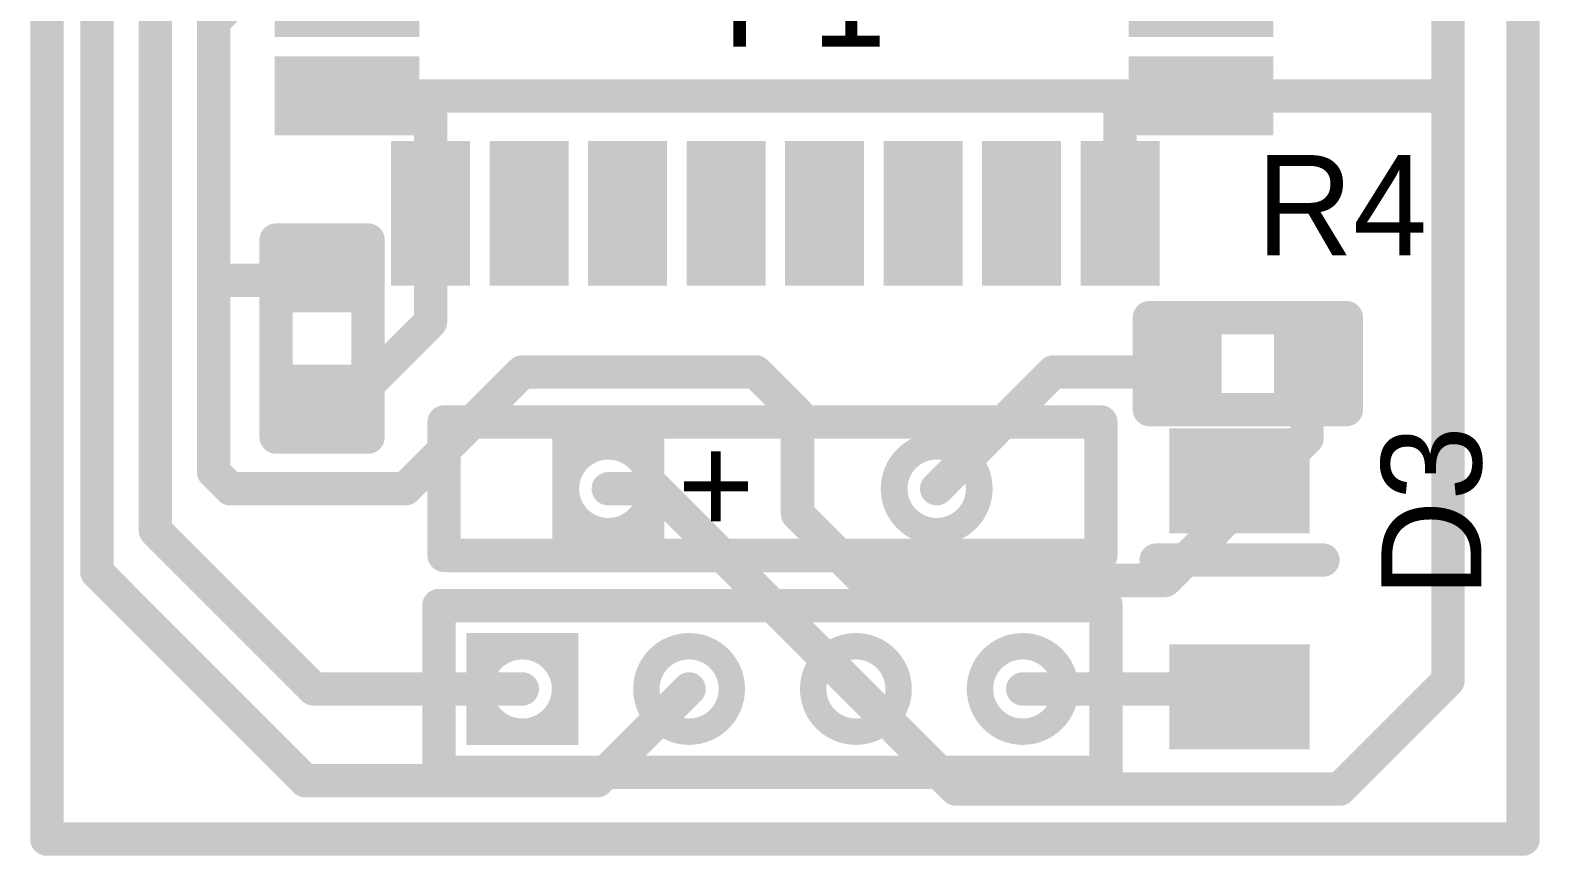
# Model space of a CAD drawing. Extents: x 93.9 to 116.8, y 42.7 to 80.
# Drawn here: x 93.85 to 116.84, y 42.67 to 55.24 of the extents above; entities that cross this region are included whole.
import ezdxf

# ---------------------------------------------------------------- set-up
doc = ezdxf.new("R2010")
doc.units = 0
for name, color, linetype in [('BOTTOMLAYER', 5, 'CONTINUOUS'), ('BOTTOMOVERLAY', 54, 'CONTINUOUS'), ('BOTTOMSOLDER', 6, 'CONTINUOUS'), ('KEEPOUTLAYER', 6, 'CONTINUOUS'), ('MULTILAYER', 9, 'CONTINUOUS'), ('TOPLAYER', 1, 'CONTINUOUS'), ('TOPOVERLAY', 2, 'CONTINUOUS'), ('TOPPASTE', 8, 'CONTINUOUS'), ('TOPSOLDER', 216, 'CONTINUOUS')]:
    doc.layers.add(name, color=color, linetype=linetype)

msp = doc.modelspace()

# ---------------------------------------------------------------- linework, layer by layer
at = {"layer": 'BOTTOMLAYER'}
for points, const_width in [([(101.906001, 48.857248), (103.405998, 48.857248)], 0.305499), ([(102.058752, 49.009998), (102.058752, 47.510001)], 0.305499), ([(103.253248, 49.009998), (103.253248, 47.510001)], 0.305499), ([(101.906001, 47.662752), (103.405998, 47.662752)], 0.305499), ([(100.746001, 45.961998), (100.746001, 44.462001)], 0.299999), ([(101.945999, 45.961998), (101.945999, 44.462001)], 0.299999), ([(100.596001, 45.811999), (102.095998, 45.811999)], 0.299999), ([(100.596001, 44.612001), (102.095998, 44.612001)], 0.299999)]:
    msp.add_lwpolyline(points, dxfattribs=dict(at, const_width=const_width))
for points, const_width in [([(102.058749, 48.26, 1), (103.25325, 48.26, 1)], 0.305499), ([(107.05875, 48.26, 1), (108.253251, 48.26, 1)], 0.305499), ([(100.746001, 45.212, 1), (101.945999, 45.212, 1)], 0.299999), ([(103.286001, 45.212, 1), (104.485999, 45.212, 1)], 0.299999), ([(105.826001, 45.212, 1), (107.025999, 45.212, 1)], 0.299999), ([(108.366001, 45.212, 1), (109.565999, 45.212, 1)], 0.299999)]:
    msp.add_lwpolyline(points, format="xyb", close=True, dxfattribs=dict(at, const_width=const_width))
at = {"layer": 'BOTTOMOVERLAY', "const_width": 0.508}
for points in [[(100.156, 47.244), (100.156, 49.276)], [(100.203, 49.276), (110.109, 49.276)], [(110.156, 47.244), (110.156, 49.276)], [(100.203, 47.244), (110.109, 47.244)]]:
    msp.add_lwpolyline(points, dxfattribs=at)
at = {"layer": 'BOTTOMOVERLAY', "const_width": 0.254}
for points in [[(100.029, 49.276, 1), (100.283, 49.276, 1)], [(100.076, 49.276, 1), (100.33, 49.276, 1)], [(109.982, 49.276, 1), (110.236, 49.276, 1)], [(110.029, 49.276, 1), (110.283, 49.276, 1)], [(100.029, 47.244, 1), (100.283, 47.244, 1)], [(100.076, 47.244, 1), (100.33, 47.244, 1)], [(109.982, 47.244, 1), (110.236, 47.244, 1)], [(110.029, 47.244, 1), (110.283, 47.244, 1)]]:
    msp.add_lwpolyline(points, format="xyb", close=True, dxfattribs=at)
at = {"layer": 'BOTTOMSOLDER'}
for points, const_width in [([(102.007952, 49.111598), (102.007952, 47.408401)], 0.407098), ([(103.304048, 49.111598), (103.304048, 47.408401)], 0.407098), ([(101.804401, 48.908048), (103.507598, 48.908048)], 0.407098), ([(101.804401, 47.611952), (103.507598, 47.611952)], 0.407098), ([(100.695201, 46.063598), (100.695201, 44.360401)], 0.401599), ([(101.996799, 46.063598), (101.996799, 44.360401)], 0.401599), ([(100.494401, 45.862799), (102.197598, 45.862799)], 0.401599), ([(100.494401, 44.561201), (102.197598, 44.561201)], 0.401599)]:
    msp.add_lwpolyline(points, dxfattribs=dict(at, const_width=const_width))
for points, const_width in [([(102.007949, 48.26, 1), (103.30405, 48.26, 1)], 0.407098), ([(107.00795, 48.26, 1), (108.304051, 48.26, 1)], 0.407098), ([(100.695201, 45.212, 1), (101.996799, 45.212, 1)], 0.401599), ([(103.235201, 45.212, 1), (104.536799, 45.212, 1)], 0.401599), ([(105.775201, 45.212, 1), (107.076799, 45.212, 1)], 0.401599), ([(108.315201, 45.212, 1), (109.616799, 45.212, 1)], 0.401599)]:
    msp.add_lwpolyline(points, format="xyb", close=True, dxfattribs=dict(at, const_width=const_width))
at = {"layer": 'KEEPOUTLAYER', "const_width": 0.508}
for points in [[(94.107, 42.926), (94.107, 79.756)], [(116.586, 42.926), (116.586, 79.756)], [(94.107, 42.926), (116.586, 42.926)]]:
    msp.add_lwpolyline(points, dxfattribs=at)
at = {"layer": 'KEEPOUTLAYER', "const_width": 0.254}
for points in [[(93.98, 42.926, 1), (94.234, 42.926, 1)], [(93.98, 42.926, 1), (94.234, 42.926, 1)], [(116.459, 42.926, 1), (116.713, 42.926, 1)], [(116.459, 42.926, 1), (116.713, 42.926, 1)]]:
    msp.add_lwpolyline(points, format="xyb", close=True, dxfattribs=at)
at = {"layer": 'MULTILAYER'}
for points, const_width in [([(101.906001, 48.857248), (103.405998, 48.857248)], 0.305499), ([(102.058752, 49.009998), (102.058752, 47.510001)], 0.305499), ([(103.253248, 49.009998), (103.253248, 47.510001)], 0.305499), ([(101.906001, 47.662752), (103.405998, 47.662752)], 0.305499), ([(100.746001, 45.961998), (100.746001, 44.462001)], 0.299999), ([(101.945999, 45.961998), (101.945999, 44.462001)], 0.299999), ([(100.596001, 45.811999), (102.095998, 45.811999)], 0.299999), ([(100.596001, 44.612001), (102.095998, 44.612001)], 0.299999)]:
    msp.add_lwpolyline(points, dxfattribs=dict(at, const_width=const_width))
for points, const_width in [([(102.058749, 48.26, 1), (103.25325, 48.26, 1)], 0.305499), ([(107.05875, 48.26, 1), (108.253251, 48.26, 1)], 0.305499), ([(100.746001, 45.212, 1), (101.945999, 45.212, 1)], 0.299999), ([(103.286001, 45.212, 1), (104.485999, 45.212, 1)], 0.299999), ([(105.826001, 45.212, 1), (107.025999, 45.212, 1)], 0.299999), ([(108.366001, 45.212, 1), (109.565999, 45.212, 1)], 0.299999)]:
    msp.add_lwpolyline(points, format="xyb", close=True, dxfattribs=dict(at, const_width=const_width))
at = {"layer": 'TOPLAYER'}
for points, const_width in [([(94.869, 46.99), (94.869, 70.866)], 0.508), ([(95.758, 47.625), (95.758, 70.104)], 0.508), ([(115.443, 45.339), (115.443, 61.341)], 0.508), ([(98.178976, 55.240951), (98.178976, 56.240949)], 1.000001), ([(99.178974, 55.240951), (99.178974, 56.240949)], 1.000001), ([(111.178975, 56.240949), (111.178975, 55.240951)], 1.000001), ([(112.178973, 56.240949), (112.178973, 55.240951)], 1.000001), ([(96.647, 55.372), (97.01595, 55.74095)], 0.508), ([(96.647, 48.514), (96.647, 55.372)], 0.508), ([(98.178976, 53.740949), (98.178976, 54.740947)], 1.000001), ([(99.178974, 53.740949), (99.178974, 54.740947)], 1.000001), ([(111.178975, 54.740947), (111.178975, 53.740949)], 1.000001), ([(112.178973, 54.740947), (112.178973, 53.740949)], 1.000001), ([(99.678975, 54.490948), (97.678974, 54.490948)], 0.499999), ([(110.678973, 54.490948), (112.678975, 54.490948)], 0.499999), ([(98.678975, 54.240948), (99.949, 54.240948)], 0.508), ([(98.678975, 54.240948), (98.817923, 54.102)], 0.508), ([(99.949, 52.450949), (99.949, 54.240948)], 0.508), ([(99.949, 54.240948), (110.49, 54.240948)], 0.508), ([(110.448999, 54.199947), (110.49, 54.240948)], 0.508), ([(110.49, 54.240948), (111.678974, 54.240948)], 0.508), ([(111.678974, 54.240948), (115.443, 54.240948)], 0.508), ([(110.448999, 52.450949), (110.448999, 54.199947)], 0.508), ([(99.678975, 53.990949), (97.678974, 53.990949)], 0.499999), ([(110.678973, 53.990949), (112.678975, 53.990949)], 0.499999), ([(99.699, 53.45095), (99.699, 51.450949)], 0.499999), ([(100.198999, 53.45095), (100.198999, 51.450949)], 0.499999), ([(101.199, 53.45095), (101.199, 51.450949)], 0.499999), ([(101.698999, 53.45095), (101.698999, 51.450949)], 0.499999), ([(102.699, 53.45095), (102.699, 51.450949)], 0.499999), ([(103.198999, 53.45095), (103.198999, 51.450949)], 0.499999), ([(104.199002, 53.45095), (104.199002, 51.450949)], 0.499999), ([(104.699001, 53.45095), (104.699001, 51.450949)], 0.499999), ([(105.699001, 53.45095), (105.699001, 51.450949)], 0.499999), ([(106.199, 53.45095), (106.199, 51.450949)], 0.499999), ([(107.199001, 53.45095), (107.199001, 51.450949)], 0.499999), ([(107.699, 53.45095), (107.699, 51.450949)], 0.499999), ([(108.699, 53.45095), (108.699, 51.450949)], 0.499999), ([(109.198999, 53.45095), (109.198999, 51.450949)], 0.499999), ([(110.199, 53.45095), (110.199, 51.450949)], 0.499999), ([(110.698999, 53.45095), (110.698999, 51.450949)], 0.499999), ([(100.448999, 52.950948), (99.449001, 52.950948)], 1.000001), ([(101.948999, 52.950948), (100.949001, 52.950948)], 1.000001), ([(103.448998, 52.950948), (102.449, 52.950948)], 1.000001), ([(104.949, 52.950948), (103.949002, 52.950948)], 1.000001), ([(106.449, 52.950948), (105.449002, 52.950948)], 1.000001), ([(107.948999, 52.950948), (106.949001, 52.950948)], 1.000001), ([(109.448999, 52.950948), (108.449001, 52.950948)], 1.000001), ([(110.948998, 52.950948), (109.949, 52.950948)], 1.000001), ([(99.949, 50.8), (99.949, 52.450949)], 0.508), ([(100.448999, 51.95095), (99.449001, 51.95095)], 1.000001), ([(101.948999, 51.95095), (100.949001, 51.95095)], 1.000001), ([(103.448998, 51.95095), (102.449, 51.95095)], 1.000001), ([(104.949, 51.95095), (103.949002, 51.95095)], 1.000001), ([(106.449, 51.95095), (105.449002, 51.95095)], 1.000001), ([(107.948999, 51.95095), (106.949001, 51.95095)], 1.000001), ([(109.448999, 51.95095), (108.449001, 51.95095)], 1.000001), ([(110.948998, 51.95095), (109.949, 51.95095)], 1.000001), ([(98.0605, 51.046002), (98.0605, 51.846)], 0.475), ([(98.5355, 51.046002), (98.5355, 51.846)], 0.475), ([(97.823, 51.646), (98.773, 51.646)], 0.399999), ([(96.647, 51.435), (98.171, 51.435)], 0.508), ([(97.823, 51.246001), (98.773, 51.246001)], 0.399999), ([(98.806, 49.657), (99.949, 50.8)], 0.508), ([(111.295002, 50.64), (111.295002, 49.69)], 0.399999), ([(111.695001, 50.64), (111.695001, 49.69)], 0.399999), ([(113.095004, 50.64), (113.095004, 49.69)], 0.399999), ([(113.495003, 50.64), (113.495003, 49.69)], 0.399999), ([(111.095003, 50.4025), (111.895001, 50.4025)], 0.475), ([(112.895004, 50.4025), (113.695002, 50.4025)], 0.475), ([(98.0605, 49.246), (98.0605, 50.045998)], 0.475), ([(98.5355, 49.246), (98.5355, 50.045998)], 0.475), ([(99.568, 48.26), (101.346, 50.038)], 0.508), ([(101.346, 50.038), (104.902, 50.038)], 0.508), ([(104.902, 50.038), (105.537, 49.403)], 0.508), ([(107.656, 48.26), (109.434, 50.038)], 0.508), ([(109.434, 50.038), (111.506, 50.038)], 0.508), ([(111.095003, 49.9275), (111.895001, 49.9275)], 0.475), ([(112.895004, 49.9275), (113.695002, 49.9275)], 0.475), ([(113.295003, 49.026653), (113.295003, 50.038)], 0.508), ([(97.823, 49.845999), (98.773, 49.845999)], 0.399999), ([(98.298, 49.657), (98.806, 49.657)], 0.508), ([(105.537, 47.879), (105.537, 49.403)], 0.508), ([(97.823, 49.446), (98.773, 49.446)], 0.399999), ([(111.7854, 49.07915), (111.7854, 47.68215)], 0.9652), ([(112.7506, 49.07915), (112.7506, 47.68215)], 0.9652), ([(111.13135, 46.863), (113.295003, 49.026653)], 0.508), ([(101.906001, 48.857248), (103.405998, 48.857248)], 0.305499), ([(102.058752, 49.009998), (102.058752, 47.510001)], 0.305499), ([(103.253248, 49.009998), (103.253248, 47.510001)], 0.305499), ([(111.3028, 48.7299), (113.2332, 48.7299)], 0.6985), ([(96.647, 48.514), (96.901, 48.26)], 0.508), ([(96.901, 48.26), (99.568, 48.26)], 0.508), ([(102.656, 48.26), (103.378, 48.26)], 0.508), ([(103.378, 48.26), (106.426, 45.212)], 0.508), ([(111.3028, 48.0314), (113.2332, 48.0314)], 0.6985), ([(105.537, 47.879), (106.553, 46.863)], 0.508), ([(95.758, 47.625), (98.171, 45.212)], 0.508), ([(101.906001, 47.662752), (103.405998, 47.662752)], 0.305499), ([(94.869, 46.99), (98.044, 43.815)], 0.508), ([(106.553, 46.863), (111.13135, 46.863)], 0.508), ([(111.7854, 45.78985), (111.7854, 44.39285)], 0.9652), ([(112.7506, 45.78985), (112.7506, 44.39285)], 0.9652), ([(100.746001, 45.961998), (100.746001, 44.462001)], 0.299999), ([(101.945999, 45.961998), (101.945999, 44.462001)], 0.299999), ([(100.596001, 45.811999), (102.095998, 45.811999)], 0.299999), ([(111.3028, 45.4406), (113.2332, 45.4406)], 0.6985), ([(113.792, 43.688), (115.443, 45.339)], 0.508), ([(98.171, 45.212), (101.346, 45.212)], 0.508), ([(102.489, 43.815), (103.886, 45.212)], 0.508), ([(106.426, 45.212), (107.95, 43.688)], 0.508), ([(108.966, 45.212), (111.76635, 45.212)], 0.508), ([(111.3028, 44.7421), (113.2332, 44.7421)], 0.6985), ([(100.596001, 44.612001), (102.095998, 44.612001)], 0.299999), ([(98.044, 43.815), (102.489, 43.815)], 0.508), ([(107.95, 43.688), (113.792, 43.688)], 0.508)]:
    msp.add_lwpolyline(points, dxfattribs=dict(at, const_width=const_width))
for points, const_width in [([(96.52, 55.372, 1), (96.774, 55.372, 1)], 0.254), ([(96.52, 55.372, 1), (96.774, 55.372, 1)], 0.254), ([(98.428975, 54.240948, 1), (98.928974, 54.240948, 1)], 0.499999), ([(111.428974, 54.240948, 1), (111.928973, 54.240948, 1)], 0.499999), ([(98.551975, 54.240948, 1), (98.805975, 54.240948, 1)], 0.254), ([(98.551975, 54.240948, 1), (98.805975, 54.240948, 1)], 0.254), ([(99.822, 54.240948, 1), (100.076, 54.240948, 1)], 0.254), ([(99.822, 54.240948, 1), (100.076, 54.240948, 1)], 0.254), ([(99.822, 54.240948, 1), (100.076, 54.240948, 1)], 0.254), ([(110.363, 54.240948, 1), (110.617, 54.240948, 1)], 0.254), ([(110.363, 54.240948, 1), (110.617, 54.240948, 1)], 0.254), ([(110.363, 54.240948, 1), (110.617, 54.240948, 1)], 0.254), ([(111.551974, 54.240948, 1), (111.805974, 54.240948, 1)], 0.254), ([(111.551974, 54.240948, 1), (111.805974, 54.240948, 1)], 0.254), ([(115.316, 54.240948, 1), (115.57, 54.240948, 1)], 0.254), ([(98.690923, 54.102, 1), (98.944923, 54.102, 1)], 0.254), ([(110.321999, 54.199947, 1), (110.575999, 54.199947, 1)], 0.254), ([(110.321999, 54.199947, 1), (110.575999, 54.199947, 1)], 0.254), ([(99.699, 52.450949, 1), (100.198999, 52.450949, 1)], 0.499999), ([(101.199, 52.450949, 1), (101.698999, 52.450949, 1)], 0.499999), ([(102.699, 52.450949, 1), (103.198999, 52.450949, 1)], 0.499999), ([(104.199002, 52.450949, 1), (104.699001, 52.450949, 1)], 0.499999), ([(105.699001, 52.450949, 1), (106.199, 52.450949, 1)], 0.499999), ([(107.199001, 52.450949, 1), (107.699, 52.450949, 1)], 0.499999), ([(108.699, 52.450949, 1), (109.198999, 52.450949, 1)], 0.499999), ([(110.199, 52.450949, 1), (110.698999, 52.450949, 1)], 0.499999), ([(99.822, 52.450949, 1), (100.076, 52.450949, 1)], 0.254), ([(99.822, 52.450949, 1), (100.076, 52.450949, 1)], 0.254), ([(110.321999, 52.450949, 1), (110.575999, 52.450949, 1)], 0.254), ([(98.098, 51.446001, 1), (98.498, 51.446001, 1)], 0.399999), ([(96.52, 51.435, 1), (96.774, 51.435, 1)], 0.254), ([(98.044, 51.435, 1), (98.298, 51.435, 1)], 0.254), ([(99.822, 50.8, 1), (100.076, 50.8, 1)], 0.254), ([(99.822, 50.8, 1), (100.076, 50.8, 1)], 0.254), ([(111.295002, 50.165, 1), (111.695001, 50.165, 1)], 0.399999), ([(113.095004, 50.165, 1), (113.495003, 50.165, 1)], 0.399999), ([(101.219, 50.038, 1), (101.473, 50.038, 1)], 0.254), ([(101.219, 50.038, 1), (101.473, 50.038, 1)], 0.254), ([(104.775, 50.038, 1), (105.029, 50.038, 1)], 0.254), ([(104.775, 50.038, 1), (105.029, 50.038, 1)], 0.254), ([(109.307, 50.038, 1), (109.561, 50.038, 1)], 0.254), ([(109.307, 50.038, 1), (109.561, 50.038, 1)], 0.254), ([(111.379, 50.038, 1), (111.633, 50.038, 1)], 0.254), ([(113.168003, 50.038, 1), (113.422003, 50.038, 1)], 0.254), ([(98.098, 49.645999, 1), (98.498, 49.645999, 1)], 0.399999), ([(98.171, 49.657, 1), (98.425, 49.657, 1)], 0.254), ([(98.679, 49.657, 1), (98.933, 49.657, 1)], 0.254), ([(98.679, 49.657, 1), (98.933, 49.657, 1)], 0.254), ([(105.41, 49.403, 1), (105.664, 49.403, 1)], 0.254), ([(105.41, 49.403, 1), (105.664, 49.403, 1)], 0.254), ([(113.168003, 49.026653, 1), (113.422003, 49.026653, 1)], 0.254), ([(113.168003, 49.026653, 1), (113.422003, 49.026653, 1)], 0.254), ([(102.058749, 48.26, 1), (103.25325, 48.26, 1)], 0.305499), ([(107.05875, 48.26, 1), (108.253251, 48.26, 1)], 0.305499), ([(111.91875, 48.38065, 1), (112.61725, 48.38065, 1)], 0.6985), ([(96.52, 48.514, 1), (96.774, 48.514, 1)], 0.254), ([(96.52, 48.514, 1), (96.774, 48.514, 1)], 0.254), ([(96.774, 48.26, 1), (97.028, 48.26, 1)], 0.254), ([(96.774, 48.26, 1), (97.028, 48.26, 1)], 0.254), ([(99.441, 48.26, 1), (99.695, 48.26, 1)], 0.254), ([(99.441, 48.26, 1), (99.695, 48.26, 1)], 0.254), ([(102.529, 48.26, 1), (102.783, 48.26, 1)], 0.254), ([(103.251, 48.26, 1), (103.505, 48.26, 1)], 0.254), ([(103.251, 48.26, 1), (103.505, 48.26, 1)], 0.254), ([(107.529, 48.26, 1), (107.783, 48.26, 1)], 0.254), ([(105.41, 47.879, 1), (105.664, 47.879, 1)], 0.254), ([(105.41, 47.879, 1), (105.664, 47.879, 1)], 0.254), ([(95.631, 47.625, 1), (95.885, 47.625, 1)], 0.254), ([(95.631, 47.625, 1), (95.885, 47.625, 1)], 0.254), ([(94.742, 46.99, 1), (94.996, 46.99, 1)], 0.254), ([(94.742, 46.99, 1), (94.996, 46.99, 1)], 0.254), ([(106.426, 46.863, 1), (106.68, 46.863, 1)], 0.254), ([(106.426, 46.863, 1), (106.68, 46.863, 1)], 0.254), ([(111.00435, 46.863, 1), (111.25835, 46.863, 1)], 0.254), ([(111.00435, 46.863, 1), (111.25835, 46.863, 1)], 0.254), ([(100.746001, 45.212, 1), (101.945999, 45.212, 1)], 0.299999), ([(103.286001, 45.212, 1), (104.485999, 45.212, 1)], 0.299999), ([(105.826001, 45.212, 1), (107.025999, 45.212, 1)], 0.299999), ([(108.366001, 45.212, 1), (109.565999, 45.212, 1)], 0.299999), ([(111.91875, 45.09135, 1), (112.61725, 45.09135, 1)], 0.6985), ([(115.316, 45.339, 1), (115.57, 45.339, 1)], 0.254), ([(115.316, 45.339, 1), (115.57, 45.339, 1)], 0.254), ([(98.044, 45.212, 1), (98.298, 45.212, 1)], 0.254), ([(98.044, 45.212, 1), (98.298, 45.212, 1)], 0.254), ([(101.219, 45.212, 1), (101.473, 45.212, 1)], 0.254), ([(103.759, 45.212, 1), (104.013, 45.212, 1)], 0.254), ([(106.299, 45.212, 1), (106.553, 45.212, 1)], 0.254), ([(106.299, 45.212, 1), (106.553, 45.212, 1)], 0.254), ([(108.839, 45.212, 1), (109.093, 45.212, 1)], 0.254), ([(111.63935, 45.212, 1), (111.89335, 45.212, 1)], 0.254), ([(97.917, 43.815, 1), (98.171, 43.815, 1)], 0.254), ([(97.917, 43.815, 1), (98.171, 43.815, 1)], 0.254), ([(102.362, 43.815, 1), (102.616, 43.815, 1)], 0.254), ([(102.362, 43.815, 1), (102.616, 43.815, 1)], 0.254), ([(107.823, 43.688, 1), (108.077, 43.688, 1)], 0.254), ([(107.823, 43.688, 1), (108.077, 43.688, 1)], 0.254), ([(113.665, 43.688, 1), (113.919, 43.688, 1)], 0.254), ([(113.665, 43.688, 1), (113.919, 43.688, 1)], 0.254)]:
    msp.add_lwpolyline(points, format="xyb", close=True, dxfattribs=dict(at, const_width=const_width))
at = {"layer": 'TOPOVERLAY', "const_width": 0.508}
for points in [[(97.597999, 52.046), (98.998001, 52.046)], [(97.597999, 49.046), (97.597999, 52.046)], [(98.998001, 49.046), (98.998001, 52.046)], [(110.895003, 49.464999), (110.895003, 50.865001)], [(110.895003, 50.865001), (113.895002, 50.865001)], [(113.895002, 49.464999), (113.895002, 50.865001)], [(110.895003, 49.464999), (113.895002, 49.464999)], [(97.597999, 49.046), (98.998001, 49.046)], [(110.998, 47.17415), (113.538, 47.17415)], [(100.076, 46.482), (110.236, 46.482)], [(100.076, 43.942), (100.076, 46.482)], [(110.236, 43.942), (110.236, 46.482)], [(100.076, 43.942), (110.236, 43.942)]]:
    msp.add_lwpolyline(points, dxfattribs=at)
at = {"layer": 'TOPOVERLAY', "const_width": 0.254}
for points in [[(97.470999, 52.046, 1), (97.724999, 52.046, 1)], [(97.470999, 52.046, 1), (97.724999, 52.046, 1)], [(98.871001, 52.046, 1), (99.125001, 52.046, 1)], [(98.871001, 52.046, 1), (99.125001, 52.046, 1)], [(110.768003, 50.865001, 1), (111.022003, 50.865001, 1)], [(110.768003, 50.865001, 1), (111.022003, 50.865001, 1)], [(113.768002, 50.865001, 1), (114.022002, 50.865001, 1)], [(113.768002, 50.865001, 1), (114.022002, 50.865001, 1)], [(110.768003, 49.464999, 1), (111.022003, 49.464999, 1)], [(110.768003, 49.464999, 1), (111.022003, 49.464999, 1)], [(113.768002, 49.464999, 1), (114.022002, 49.464999, 1)], [(113.768002, 49.464999, 1), (114.022002, 49.464999, 1)], [(97.470999, 49.046, 1), (97.724999, 49.046, 1)], [(97.470999, 49.046, 1), (97.724999, 49.046, 1)], [(98.871001, 49.046, 1), (99.125001, 49.046, 1)], [(98.871001, 49.046, 1), (99.125001, 49.046, 1)], [(110.871, 47.17415, 1), (111.125, 47.17415, 1)], [(113.411, 47.17415, 1), (113.665, 47.17415, 1)], [(99.949, 46.482, 1), (100.203, 46.482, 1)], [(99.949, 46.482, 1), (100.203, 46.482, 1)], [(110.109, 46.482, 1), (110.363, 46.482, 1)], [(110.109, 46.482, 1), (110.363, 46.482, 1)], [(99.949, 43.942, 1), (100.203, 43.942, 1)], [(99.949, 43.942, 1), (100.203, 43.942, 1)], [(110.109, 43.942, 1), (110.363, 43.942, 1)], [(110.109, 43.942, 1), (110.363, 43.942, 1)]]:
    msp.add_lwpolyline(points, format="xyb", close=True, dxfattribs=at)
at = {"layer": 'TOPPASTE'}
for points, const_width in [([(98.178976, 55.240951), (98.178976, 56.240949)], 1.000001), ([(99.178974, 55.240951), (99.178974, 56.240949)], 1.000001), ([(111.178975, 56.240949), (111.178975, 55.240951)], 1.000001), ([(112.178973, 56.240949), (112.178973, 55.240951)], 1.000001), ([(98.178976, 53.740949), (98.178976, 54.740947)], 1.000001), ([(99.178974, 53.740949), (99.178974, 54.740947)], 1.000001), ([(111.178975, 54.740947), (111.178975, 53.740949)], 1.000001), ([(112.178973, 54.740947), (112.178973, 53.740949)], 1.000001), ([(99.678975, 54.490948), (97.678974, 54.490948)], 0.499999), ([(110.678973, 54.490948), (112.678975, 54.490948)], 0.499999), ([(99.678975, 53.990949), (97.678974, 53.990949)], 0.499999), ([(110.678973, 53.990949), (112.678975, 53.990949)], 0.499999), ([(99.699, 53.45095), (99.699, 51.450949)], 0.499999), ([(100.198999, 53.45095), (100.198999, 51.450949)], 0.499999), ([(101.199, 53.45095), (101.199, 51.450949)], 0.499999), ([(101.698999, 53.45095), (101.698999, 51.450949)], 0.499999), ([(102.699, 53.45095), (102.699, 51.450949)], 0.499999), ([(103.198999, 53.45095), (103.198999, 51.450949)], 0.499999), ([(104.199002, 53.45095), (104.199002, 51.450949)], 0.499999), ([(104.699001, 53.45095), (104.699001, 51.450949)], 0.499999), ([(105.699001, 53.45095), (105.699001, 51.450949)], 0.499999), ([(106.199, 53.45095), (106.199, 51.450949)], 0.499999), ([(107.199001, 53.45095), (107.199001, 51.450949)], 0.499999), ([(107.699, 53.45095), (107.699, 51.450949)], 0.499999), ([(108.699, 53.45095), (108.699, 51.450949)], 0.499999), ([(109.198999, 53.45095), (109.198999, 51.450949)], 0.499999), ([(110.199, 53.45095), (110.199, 51.450949)], 0.499999), ([(110.698999, 53.45095), (110.698999, 51.450949)], 0.499999), ([(100.448999, 52.950948), (99.449001, 52.950948)], 1.000001), ([(101.948999, 52.950948), (100.949001, 52.950948)], 1.000001), ([(103.448998, 52.950948), (102.449, 52.950948)], 1.000001), ([(104.949, 52.950948), (103.949002, 52.950948)], 1.000001), ([(106.449, 52.950948), (105.449002, 52.950948)], 1.000001), ([(107.948999, 52.950948), (106.949001, 52.950948)], 1.000001), ([(109.448999, 52.950948), (108.449001, 52.950948)], 1.000001), ([(110.948998, 52.950948), (109.949, 52.950948)], 1.000001), ([(100.448999, 51.95095), (99.449001, 51.95095)], 1.000001), ([(101.948999, 51.95095), (100.949001, 51.95095)], 1.000001), ([(103.448998, 51.95095), (102.449, 51.95095)], 1.000001), ([(104.949, 51.95095), (103.949002, 51.95095)], 1.000001), ([(106.449, 51.95095), (105.449002, 51.95095)], 1.000001), ([(107.948999, 51.95095), (106.949001, 51.95095)], 1.000001), ([(109.448999, 51.95095), (108.449001, 51.95095)], 1.000001), ([(110.948998, 51.95095), (109.949, 51.95095)], 1.000001), ([(98.0605, 51.046002), (98.0605, 51.846)], 0.475), ([(98.5355, 51.046002), (98.5355, 51.846)], 0.475), ([(97.823, 51.646), (98.773, 51.646)], 0.399999), ([(97.823, 51.246001), (98.773, 51.246001)], 0.399999), ([(111.295002, 50.64), (111.295002, 49.69)], 0.399999), ([(111.695001, 50.64), (111.695001, 49.69)], 0.399999), ([(113.095004, 50.64), (113.095004, 49.69)], 0.399999), ([(113.495003, 50.64), (113.495003, 49.69)], 0.399999), ([(111.095003, 50.4025), (111.895001, 50.4025)], 0.475), ([(112.895004, 50.4025), (113.695002, 50.4025)], 0.475), ([(98.0605, 49.246), (98.0605, 50.045998)], 0.475), ([(98.5355, 49.246), (98.5355, 50.045998)], 0.475), ([(111.095003, 49.9275), (111.895001, 49.9275)], 0.475), ([(112.895004, 49.9275), (113.695002, 49.9275)], 0.475), ([(97.823, 49.845999), (98.773, 49.845999)], 0.399999), ([(97.823, 49.446), (98.773, 49.446)], 0.399999), ([(111.7854, 49.07915), (111.7854, 47.68215)], 0.9652), ([(112.7506, 49.07915), (112.7506, 47.68215)], 0.9652), ([(111.3028, 48.7299), (113.2332, 48.7299)], 0.6985), ([(111.3028, 48.0314), (113.2332, 48.0314)], 0.6985), ([(111.7854, 45.78985), (111.7854, 44.39285)], 0.9652), ([(112.7506, 45.78985), (112.7506, 44.39285)], 0.9652), ([(111.3028, 45.4406), (113.2332, 45.4406)], 0.6985), ([(111.3028, 44.7421), (113.2332, 44.7421)], 0.6985)]:
    msp.add_lwpolyline(points, dxfattribs=dict(at, const_width=const_width))
for points, const_width in [([(98.428975, 54.240948, 1), (98.928974, 54.240948, 1)], 0.499999), ([(111.428974, 54.240948, 1), (111.928973, 54.240948, 1)], 0.499999), ([(99.699, 52.450949, 1), (100.198999, 52.450949, 1)], 0.499999), ([(101.199, 52.450949, 1), (101.698999, 52.450949, 1)], 0.499999), ([(102.699, 52.450949, 1), (103.198999, 52.450949, 1)], 0.499999), ([(104.199002, 52.450949, 1), (104.699001, 52.450949, 1)], 0.499999), ([(105.699001, 52.450949, 1), (106.199, 52.450949, 1)], 0.499999), ([(107.199001, 52.450949, 1), (107.699, 52.450949, 1)], 0.499999), ([(108.699, 52.450949, 1), (109.198999, 52.450949, 1)], 0.499999), ([(110.199, 52.450949, 1), (110.698999, 52.450949, 1)], 0.499999), ([(98.098, 51.446001, 1), (98.498, 51.446001, 1)], 0.399999), ([(111.295002, 50.165, 1), (111.695001, 50.165, 1)], 0.399999), ([(113.095004, 50.165, 1), (113.495003, 50.165, 1)], 0.399999), ([(98.098, 49.645999, 1), (98.498, 49.645999, 1)], 0.399999), ([(111.91875, 48.38065, 1), (112.61725, 48.38065, 1)], 0.6985), ([(111.91875, 45.09135, 1), (112.61725, 45.09135, 1)], 0.6985)]:
    msp.add_lwpolyline(points, format="xyb", close=True, dxfattribs=dict(at, const_width=const_width))
at = {"layer": 'TOPSOLDER'}
for points, const_width in [([(98.128176, 55.139351), (98.128176, 56.342549)], 1.101601), ([(99.229774, 55.139351), (99.229774, 56.342549)], 1.101601), ([(111.128175, 56.342549), (111.128175, 55.139351)], 1.101601), ([(112.229773, 56.342549), (112.229773, 55.139351)], 1.101601), ([(99.780575, 55.440151), (97.577374, 55.440151)], 0.601599), ([(110.577373, 55.440151), (112.780575, 55.440151)], 0.601599), ([(98.128176, 53.639349), (98.128176, 54.842547)], 1.101601), ([(99.229774, 53.639349), (99.229774, 54.842547)], 1.101601), ([(111.128175, 54.842547), (111.128175, 53.639349)], 1.101601), ([(112.229773, 54.842547), (112.229773, 53.639349)], 1.101601), ([(99.780575, 54.541748), (97.577374, 54.541748)], 0.601599), ([(110.577373, 54.541748), (112.780575, 54.541748)], 0.601599), ([(99.780575, 53.940149), (97.577374, 53.940149)], 0.601599), ([(110.577373, 53.940149), (112.780575, 53.940149)], 0.601599), ([(99.648201, 53.55255), (99.648201, 51.349349)], 0.601599), ([(100.249799, 53.55255), (100.249799, 51.349349)], 0.601599), ([(101.1482, 53.55255), (101.1482, 51.349349)], 0.601599), ([(101.749799, 53.55255), (101.749799, 51.349349)], 0.601599), ([(102.6482, 53.55255), (102.6482, 51.349349)], 0.601599), ([(103.249799, 53.55255), (103.249799, 51.349349)], 0.601599), ([(104.148202, 53.55255), (104.148202, 51.349349)], 0.601599), ([(104.749801, 53.55255), (104.749801, 51.349349)], 0.601599), ([(105.648201, 53.55255), (105.648201, 51.349349)], 0.601599), ([(106.2498, 53.55255), (106.2498, 51.349349)], 0.601599), ([(107.148201, 53.55255), (107.148201, 51.349349)], 0.601599), ([(107.7498, 53.55255), (107.7498, 51.349349)], 0.601599), ([(108.6482, 53.55255), (108.6482, 51.349349)], 0.601599), ([(109.249799, 53.55255), (109.249799, 51.349349)], 0.601599), ([(110.1482, 53.55255), (110.1482, 51.349349)], 0.601599), ([(110.749799, 53.55255), (110.749799, 51.349349)], 0.601599), ([(100.550599, 53.001748), (99.347401, 53.001748)], 1.101601), ([(102.050599, 53.001748), (100.847401, 53.001748)], 1.101601), ([(103.550598, 53.001748), (102.3474, 53.001748)], 1.101601), ([(105.0506, 53.001748), (103.847402, 53.001748)], 1.101601), ([(106.5506, 53.001748), (105.347402, 53.001748)], 1.101601), ([(108.050599, 53.001748), (106.847401, 53.001748)], 1.101601), ([(109.550599, 53.001748), (108.347401, 53.001748)], 1.101601), ([(111.050598, 53.001748), (109.8474, 53.001748)], 1.101601), ([(100.550599, 51.90015), (99.347401, 51.90015)], 1.101601), ([(102.050599, 51.90015), (100.847401, 51.90015)], 1.101601), ([(103.550598, 51.90015), (102.3474, 51.90015)], 1.101601), ([(105.0506, 51.90015), (103.847402, 51.90015)], 1.101601), ([(106.5506, 51.90015), (105.347402, 51.90015)], 1.101601), ([(108.050599, 51.90015), (106.847401, 51.90015)], 1.101601), ([(109.550599, 51.90015), (108.347401, 51.90015)], 1.101601), ([(111.050598, 51.90015), (109.8474, 51.90015)], 1.101601), ([(98.0097, 50.944402), (98.0097, 51.9476)], 0.5766), ([(98.5863, 50.944402), (98.5863, 51.9476)], 0.5766), ([(97.7214, 51.6968), (98.8746, 51.6968)], 0.501599), ([(97.7214, 51.195201), (98.8746, 51.195201)], 0.501599), ([(111.244202, 50.7416), (111.244202, 49.5884)], 0.501599), ([(111.745801, 50.7416), (111.745801, 49.5884)], 0.501599), ([(113.044204, 50.7416), (113.044204, 49.5884)], 0.501599), ([(113.545803, 50.7416), (113.545803, 49.5884)], 0.501599), ([(110.993403, 50.4533), (111.996601, 50.4533)], 0.5766), ([(112.793404, 50.4533), (113.796602, 50.4533)], 0.5766), ([(98.0097, 49.1444), (98.0097, 50.147598)], 0.5766), ([(98.5863, 49.1444), (98.5863, 50.147598)], 0.5766), ([(97.7214, 49.896799), (98.8746, 49.896799)], 0.501599), ([(110.993403, 49.8767), (111.996601, 49.8767)], 0.5766), ([(112.793404, 49.8767), (113.796602, 49.8767)], 0.5766), ([(111.7346, 49.18075), (111.7346, 47.58055)], 1.0668), ([(112.8014, 49.18075), (112.8014, 47.58055)], 1.0668), ([(97.7214, 49.3952), (98.8746, 49.3952)], 0.501599), ([(102.007952, 49.111598), (102.007952, 47.408401)], 0.407098), ([(103.304048, 49.111598), (103.304048, 47.408401)], 0.407098), ([(101.804401, 48.908048), (103.507598, 48.908048)], 0.407098), ([(111.2012, 48.7807), (113.3348, 48.7807)], 0.8001), ([(111.2012, 47.9806), (113.3348, 47.9806)], 0.8001), ([(101.804401, 47.611952), (103.507598, 47.611952)], 0.407098), ([(100.695201, 46.063598), (100.695201, 44.360401)], 0.401599), ([(101.996799, 46.063598), (101.996799, 44.360401)], 0.401599), ([(111.7346, 45.89145), (111.7346, 44.29125)], 1.0668), ([(112.8014, 45.89145), (112.8014, 44.29125)], 1.0668), ([(100.494401, 45.862799), (102.197598, 45.862799)], 0.401599), ([(111.2012, 45.4914), (113.3348, 45.4914)], 0.8001), ([(111.2012, 44.6913), (113.3348, 44.6913)], 0.8001), ([(100.494401, 44.561201), (102.197598, 44.561201)], 0.401599)]:
    msp.add_lwpolyline(points, dxfattribs=dict(at, const_width=const_width))
for points, const_width in [([(98.378175, 55.74095, 1), (98.979774, 55.74095, 1)], 0.601599), ([(111.378175, 55.74095, 1), (111.979773, 55.74095, 1)], 0.601599), ([(98.378175, 54.240948, 1), (98.979774, 54.240948, 1)], 0.601599), ([(111.378175, 54.240948, 1), (111.979773, 54.240948, 1)], 0.601599), ([(99.648201, 52.450949, 1), (100.249799, 52.450949, 1)], 0.601599), ([(101.1482, 52.450949, 1), (101.749799, 52.450949, 1)], 0.601599), ([(102.6482, 52.450949, 1), (103.249799, 52.450949, 1)], 0.601599), ([(104.148202, 52.450949, 1), (104.749801, 52.450949, 1)], 0.601599), ([(105.648201, 52.450949, 1), (106.2498, 52.450949, 1)], 0.601599), ([(107.148201, 52.450949, 1), (107.7498, 52.450949, 1)], 0.601599), ([(108.6482, 52.450949, 1), (109.249799, 52.450949, 1)], 0.601599), ([(110.1482, 52.450949, 1), (110.749799, 52.450949, 1)], 0.601599), ([(98.0472, 51.446001, 1), (98.5488, 51.446001, 1)], 0.501599), ([(111.244202, 50.165, 1), (111.745801, 50.165, 1)], 0.501599), ([(113.044204, 50.165, 1), (113.545803, 50.165, 1)], 0.501599), ([(98.0472, 49.645999, 1), (98.5488, 49.645999, 1)], 0.501599), ([(102.007949, 48.26, 1), (103.30405, 48.26, 1)], 0.407098), ([(107.00795, 48.26, 1), (108.304051, 48.26, 1)], 0.407098), ([(111.86795, 48.38065, 1), (112.66805, 48.38065, 1)], 0.8001), ([(100.695201, 45.212, 1), (101.996799, 45.212, 1)], 0.401599), ([(103.235201, 45.212, 1), (104.536799, 45.212, 1)], 0.401599), ([(105.775201, 45.212, 1), (107.076799, 45.212, 1)], 0.401599), ([(108.315201, 45.212, 1), (109.616799, 45.212, 1)], 0.401599), ([(111.86795, 45.09135, 1), (112.66805, 45.09135, 1)], 0.8001)]:
    msp.add_lwpolyline(points, format="xyb", close=True, dxfattribs=dict(at, const_width=const_width))

# ---------------------------------------------------------------- texts
at = {"layer": 'BOTTOMOVERLAY', "text_generation_flag": 2}
msp.add_text('+', height=1.5, rotation=180, dxfattribs=at).set_placement((103.7082, 49.022))
at = {"layer": 'TOPOVERLAY'}
for s, p in [('P1', (104.394, 54.991)), ('R4', (112.522, 51.816))]:
    msp.add_text(s, height=1.524, dxfattribs=at).set_placement(p)
msp.add_text('D3', height=1.524, rotation=90, dxfattribs=at).set_placement((115.951, 46.609))

doc.saveas('drawing.dxf')
